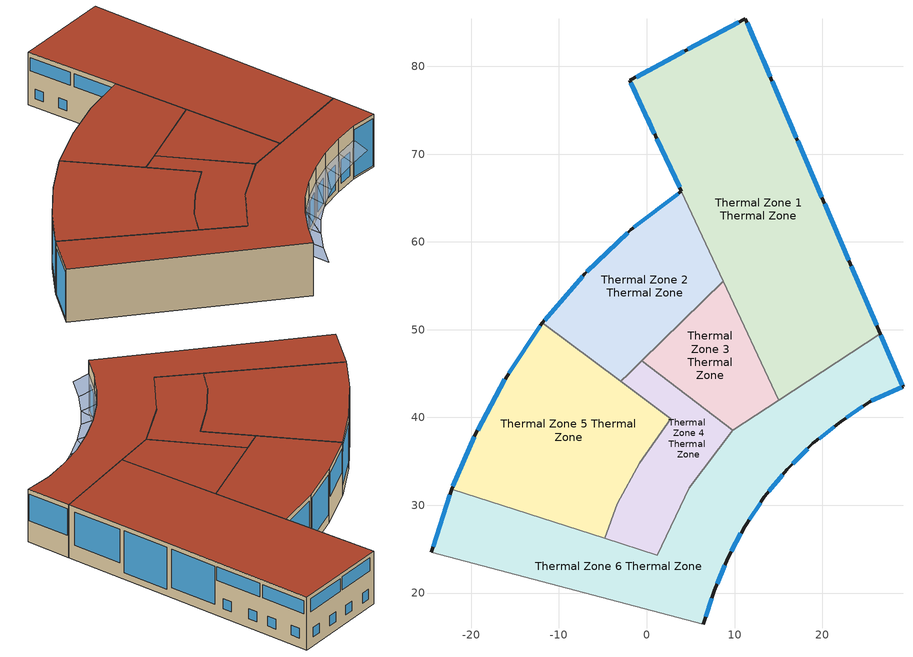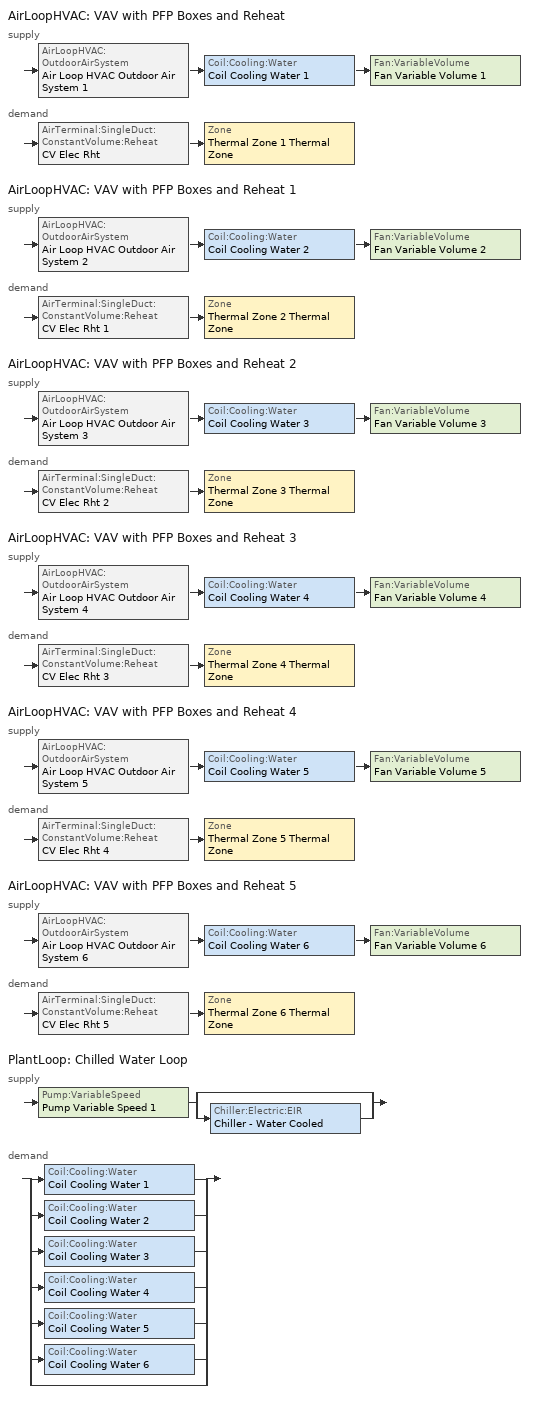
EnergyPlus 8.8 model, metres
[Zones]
Thermal Zone 1 Thermal Zone
 floor ground (ExtSlabCarpet 4in ClimateZone 1-8): 11.24,85.44 26.6,49.55 15.04,41.97 -1.95,78.39 z0
 wall outside (ExWall): 26.6,49.55 11.24,85.44 -1.95,78.39 3.93,65.78 z0:7.6
 wall to Thermal Zone 6 Thermal Zone (Interior Wall): 15.04,41.97 26.6,49.55 z0:7.6
 wall to Thermal Zone 3 Thermal Zone (Interior Wall): 8.71,55.54 15.04,41.97 z0:7.6
 wall to Thermal Zone 2 Thermal Zone (Interior Wall): 3.93,65.78 8.71,55.54 z0:7.6
 window (ExWindow): -1.5,77.43 -0.95,76.25 / 0.24,79.57 -0.9,78.96 / 6.7,83.01 5.55,82.4 z1.21:2.61; 0.09,74.02 0.64,72.84 z1.19:2.59; 1.15,71.74 3.74,66.2 z4.99:6.9; -1.84,78.15 0.87,72.34 z5.02:6.91; 4.27,81.72 -1.21,78.79 z5.13:7.01; 3.53,81.32 2.38,80.71 z1.17:2.57; 10.46,85.02 4.67,81.93 z5.13:6.97; 9.98,84.77 8.84,84.15 z1.27:2.67; 17.04,71.9 14.28,78.33 z5.04:6.94; 14.08,78.81 11.44,84.98 z5.02:6.9; 16.64,72.83 16.12,74.03 / 14.98,76.69 14.47,77.88 / 13.76,79.54 13.25,80.74 / 12.26,83.05 11.75,84.25 z1.28:2.68; 23.02,57.91 20.27,64.35 z0.94:6.94; 26.19,50.52 23.31,57.23 z2.11:6.91; 19.95,65.09 17.19,71.53 z1.42:6.92
 roof outside (ExRoof): 15.04,41.97 26.6,49.55 11.24,85.44 -1.95,78.39 z7.6
Thermal Zone 2 Thermal Zone
 floor ground (ExtSlabCarpet 4in ClimateZone 1-8): 3.93,65.78 8.71,55.54 -2.99,44.12 -11.88,50.78 -7.09,56.36 -1.85,61.4 z0
 wall outside (ExWall): 3.93,65.78 -1.85,61.4 -7.09,56.36 -11.88,50.78 z0:7.6
 wall to Thermal Zone 3 Thermal Zone (Interior Wall): -0.58,46.47 8.71,55.54 z0:7.6
 wall to Thermal Zone 4 Thermal Zone (Interior Wall): -2.99,44.12 -2.08,45.01 -0.58,46.47 z0:7.6
 wall to Thermal Zone 5 Thermal Zone (Interior Wall): -11.88,50.78 -2.99,44.12 z0:7.6
 window (ExWindow): -7.32,56.09 -11.63,51.08 z3.52:6.81; -2.18,61.07 -6.82,56.62 z1.23:6.94; 3.56,65.5 -1.47,61.69 z1.25:6.93
 roof outside (ExRoof): -2.99,44.12 8.71,55.54 3.93,65.78 -1.85,61.4 -7.09,56.36 -11.88,50.78 z7.6
Thermal Zone 3 Thermal Zone
 floor ground (ExtSlabCarpet 4in ClimateZone 1-8): 8.71,55.54 15.04,41.97 9.8,38.53 -0.58,46.47 z0
 wall to Thermal Zone 4 Thermal Zone (Interior Wall): -0.58,46.47 9.8,38.53 z0:7.6
 wall to Thermal Zone 6 Thermal Zone (Interior Wall): 9.8,38.53 15.04,41.97 z0:7.6
 roof outside (ExRoof): 9.8,38.53 15.04,41.97 8.71,55.54 -0.58,46.47 z7.6
Thermal Zone 4 Thermal Zone
 floor ground (ExtSlabCarpet 4in ClimateZone 1-8): -0.58,46.47 9.8,38.53 4.83,31.98 1.21,24.28 -4.8,26.22 -3.36,30.16 -0.78,34.84 2.72,39.85 -2.99,44.12 z0
 wall to Thermal Zone 6 Thermal Zone (Interior Wall): -4.8,26.22 1.21,24.28 4.83,31.98 9.8,38.53 z0:7.6
 wall to Thermal Zone 5 Thermal Zone (Interior Wall): -2.99,44.12 2.72,39.85 -0.78,34.84 -3.36,30.16 -4.8,26.22 z0:7.6
 roof outside (ExRoof): -4.8,26.22 1.21,24.28 4.83,31.98 9.8,38.53 -0.58,46.47 -2.99,44.12 2.72,39.85 -0.78,34.84 -3.36,30.16 z7.6
Thermal Zone 5 Thermal Zone
 floor ground (ExtSlabCarpet 4in ClimateZone 1-8): -11.88,50.78 2.72,39.85 -0.78,34.84 -3.36,30.16 -4.8,26.22 -22.24,31.84 -19.49,38.18 -15.97,44.67 z0
 wall outside (ExWall): -11.88,50.78 -15.97,44.67 -19.49,38.18 -22.24,31.84 z0:7.6
 wall to Thermal Zone 6 Thermal Zone (Interior Wall): -22.24,31.84 -4.8,26.22 z0:7.6
 window (ExWindow): -19.66,37.79 -22.1,32.16 z1.26:6.82; -16.15,44.33 -19.28,38.56 z1.29:6.87; -12.11,50.45 -15.72,45.04 z1.28:6.85
 roof outside (ExRoof): -22.24,31.84 -4.8,26.22 -3.36,30.16 -0.78,34.84 2.72,39.85 -11.88,50.78 -15.97,44.67 -19.49,38.18 z7.6
Thermal Zone 6 Thermal Zone
 floor ground (ExtSlabCarpet 4in ClimateZone 1-8): 26.6,49.55 29.19,43.5 25.38,41.81 22.07,39.52 18.94,37.05 16.03,34.13 13.41,30.94 11.14,27.57 9.23,23.96 7.71,20.29 6.45,16.43 -24.52,24.64 -22.24,31.84 1.21,24.28 4.83,31.98 9.8,38.53 z0
 wall outside (ExWall): 6.45,16.43 7.71,20.29 9.23,23.96 11.14,27.57 13.41,30.94 16.03,34.13 18.94,37.05 22.07,39.52 25.38,41.81 29.19,43.5 26.6,49.55 / -22.24,31.84 -24.52,24.64 z0:7.6
 wall adiabatic (ExWall): -24.52,24.64 6.45,16.43 z0:7.6
 window (ExWindow): 29.12,43.66 26.68,49.36 z3.11:6.91; 25.57,41.9 29.04,43.43 z0.22:7.02; 22.74,39.98 24.62,41.28 z0.89:4.28; 19.64,37.6 21.38,38.97 z0.74:4.33; 16.65,34.75 18.34,36.45 z0.82:4.43; 13.93,31.57 15.5,33.48 z0.77:4.45; 11.68,28.37 12.98,30.3 z0.72:4.49; 9.65,24.76 10.73,26.8 z0.76:4.49; 8.04,21.08 8.91,23.18 z0.74:4.5; 6.73,17.28 7.43,19.42 z0.78:4.54; -22.44,31.21 -24.33,25.25 z0.38:6.83
 roof outside (ExRoof): -24.52,24.64 6.45,16.43 7.71,20.29 9.23,23.96 11.14,27.57 13.41,30.94 16.03,34.13 18.94,37.05 22.07,39.52 25.38,41.81 29.19,43.5 26.6,49.55 9.8,38.53 4.83,31.98 1.21,24.28 -22.24,31.84 z7.6
shading: 9.23,23.96,5.65 7.71,20.29,5.65 9.59,19.6,4.65 11.08,23.2,4.65; 16.03,34.13,5.65 17.57,32.86,4.65 18.94,37.05,5.65; 18.94,37.05,5.65 20.35,35.64,4.65 22.07,39.52,5.65; 22.07,39.52,5.65 20.35,35.64,4.65 23.31,37.95,4.65; 25.38,41.81,5.65 23.31,37.95,4.65 26.55,40.19,4.65; 22.07,39.52,5.65 23.31,37.95,4.65 25.38,41.81,5.65; 13.41,30.94,5.65 11.14,27.57,5.65 12.73,26.36,4.65 15.07,29.83,4.65; 6.45,16.43,5.65 8.33,15.75,4.65 9.59,19.6,4.65 7.71,20.29,5.65; 11.14,27.57,5.65 11.08,23.2,4.65 12.73,26.36,4.65; 9.23,23.96,5.65 11.08,23.2,4.65 11.14,27.57,5.65; 13.41,30.94,5.65 15.07,29.83,4.65 16.03,34.13,5.65; 16.03,34.13,5.65 15.07,29.83,4.65 17.57,32.86,4.65; 18.94,37.05,5.65 17.57,32.86,4.65 20.35,35.64,4.65
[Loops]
AirLoopHVAC 'VAV with PFP Boxes and Reheat'
 supply: AirLoopHVAC:OutdoorAirSystem 'Air Loop HVAC Outdoor Air System 1' > Coil:Cooling:Water 'Coil Cooling Water 1' > Fan:VariableVolume 'Fan Variable Volume 1'
 demand: AirTerminal:SingleDuct:ConstantVolume:Reheat 'CV Elec Rht' > Zone 'Thermal Zone 1 Thermal Zone'
AirLoopHVAC 'VAV with PFP Boxes and Reheat 1'
 supply: AirLoopHVAC:OutdoorAirSystem 'Air Loop HVAC Outdoor Air System 2' > Coil:Cooling:Water 'Coil Cooling Water 2' > Fan:VariableVolume 'Fan Variable Volume 2'
 demand: AirTerminal:SingleDuct:ConstantVolume:Reheat 'CV Elec Rht 1' > Zone 'Thermal Zone 2 Thermal Zone'
AirLoopHVAC 'VAV with PFP Boxes and Reheat 2'
 supply: AirLoopHVAC:OutdoorAirSystem 'Air Loop HVAC Outdoor Air System 3' > Coil:Cooling:Water 'Coil Cooling Water 3' > Fan:VariableVolume 'Fan Variable Volume 3'
 demand: AirTerminal:SingleDuct:ConstantVolume:Reheat 'CV Elec Rht 2' > Zone 'Thermal Zone 3 Thermal Zone'
AirLoopHVAC 'VAV with PFP Boxes and Reheat 3'
 supply: AirLoopHVAC:OutdoorAirSystem 'Air Loop HVAC Outdoor Air System 4' > Coil:Cooling:Water 'Coil Cooling Water 4' > Fan:VariableVolume 'Fan Variable Volume 4'
 demand: AirTerminal:SingleDuct:ConstantVolume:Reheat 'CV Elec Rht 3' > Zone 'Thermal Zone 4 Thermal Zone'
AirLoopHVAC 'VAV with PFP Boxes and Reheat 4'
 supply: AirLoopHVAC:OutdoorAirSystem 'Air Loop HVAC Outdoor Air System 5' > Coil:Cooling:Water 'Coil Cooling Water 5' > Fan:VariableVolume 'Fan Variable Volume 5'
 demand: AirTerminal:SingleDuct:ConstantVolume:Reheat 'CV Elec Rht 4' > Zone 'Thermal Zone 5 Thermal Zone'
AirLoopHVAC 'VAV with PFP Boxes and Reheat 5'
 supply: AirLoopHVAC:OutdoorAirSystem 'Air Loop HVAC Outdoor Air System 6' > Coil:Cooling:Water 'Coil Cooling Water 6' > Fan:VariableVolume 'Fan Variable Volume 6'
 demand: AirTerminal:SingleDuct:ConstantVolume:Reheat 'CV Elec Rht 5' > Zone 'Thermal Zone 6 Thermal Zone'
PlantLoop 'Chilled Water Loop'
 supply: Pump:VariableSpeed 'Pump Variable Speed 1' > split
  | bypass
  | Chiller:Electric:EIR 'Chiller - Water Cooled'
 demand: split
  | Coil:Cooling:Water 'Coil Cooling Water 1'
  | Coil:Cooling:Water 'Coil Cooling Water 2'
  | Coil:Cooling:Water 'Coil Cooling Water 3'
  | Coil:Cooling:Water 'Coil Cooling Water 4'
  | Coil:Cooling:Water 'Coil Cooling Water 5'
  | Coil:Cooling:Water 'Coil Cooling Water 6'
  | bypass
[Building]
Building 1
[Site:Location]
ATLANTA-HARTSFIELD-IAP: Latitude=33.63; Longitude=-84.43; Time Zone=-5; Elevation=308
[SizingPeriod:DesignDay] Day of Month=21; DryBulb Temperature Range Modifier Type=DefaultMultipliers; Barometric Pressure=97679; Rain Indicator=No; Snow Indicator=No; Daylight Saving Time Indicator=No
Name | Month | Day Type | Maximum DryBulb Temperature | Daily DryBulb Temperature Range | Humidity Condition Type | Wetbulb or DewPoint at Maximum DryBulb | Wind Speed | Wind Direction | Solar Model Indicator | ASHRAE Clear Sky Optical Depth for Beam Irradiance taub | ASHRAE Clear Sky Optical Depth for Diffuse Irradiance taud | Enthalpy at Maximum DryBulb | Sky Clearness
Atlanta Hartsfield Intl Ap Ann Clg .4% Condns DB=>MWB | 7 | SummerDesignDay | 34.4 | 9.5 | Wetbulb | 23.5 | 4 | 300 | ASHRAETau | 0.556 | 1.779
Atlanta Hartsfield Intl Ap Ann Clg .4% Condns DP=>MDB | 7 | SummerDesignDay | 27.3 | 9.5 | Dewpoint | 23.4 | 4 | 300 | ASHRAETau | 0.556 | 1.779
Atlanta Hartsfield Intl Ap Ann Clg .4% Condns Enth=>MDB | 7 | SummerDesignDay | 31.3 | 9.5 | Enthalpy |  | 4 | 300 | ASHRAETau | 0.556 | 1.779 | 77900
Atlanta Hartsfield Intl Ap Ann Clg .4% Condns WB=>MDB | 7 | SummerDesignDay | 31.2 | 9.5 | Wetbulb | 25.1 | 4 | 300 | ASHRAETau | 0.556 | 1.779
Atlanta Hartsfield Intl Ap Ann Htg 99.6% Condns DB | 1 | WinterDesignDay | -6.3 | 0 | Wetbulb | -6.3 | 5.3 | 320 | ASHRAEClearSky |  |  |  | 0
Atlanta Hartsfield Intl Ap Ann Htg Wind 99.6% Condns WS=>MCDB | 1 | WinterDesignDay | 3 | 0 | Wetbulb | 3 | 11.4 | 320 | ASHRAEClearSky |  |  |  | 0
Atlanta Hartsfield Intl Ap Ann Hum_n 99.6% Condns DP=>MCDB | 1 | WinterDesignDay | -2.6 | 0 | Dewpoint | -15.8 | 5.3 | 320 | ASHRAEClearSky |  |  |  | 0
[Material] Thermal Absorptance=0.9
Name | Roughness | Thickness | Conductivity | Density | Specific Heat | Solar Absorptance | Visible Absorptance
G01a 19mm gypsum board | MediumSmooth | 0.019 | 0.16 | 800 | 1090 | 0.4 | 0.4
MAT-CC05 4 HW CONCRETE | Rough | 0.1016 | 1.311 | 2240 | 836.8 | 0.85 | 0.85
Ex_Wall | MediumRough | 0.2 | 0.0854 | 1200 | 100 | 0.9 | 0.5
Ex_Roof | MediumRough | 0.2 | 0.05 | 2000 | 100 | 0.9 | 0.5
[Material:NoMass]
CP02 CARPET PAD: Roughness=Smooth; Thermal Resistance=0.1; Thermal Absorptance=0.9; Solar Absorptance=0.8; Visible Absorptance=0.8
[Material:AirGap]
F04 Wall air space resistance: Thermal Resistance=0.15
[WindowMaterial:Glazing]
Ex_Window: Optical Data Type=SpectralAverage; Thickness=0.003; Solar Transmittance at Normal Incidence=0.51; Front Side Solar Reflectance at Normal Incidence=0.075; Back Side Solar Reflectance at Normal Incidence=0; Visible Transmittance at Normal Incidence=0.898; Front Side Visible Reflectance at Normal Incidence=0.081; Back Side Visible Reflectance at Normal Incidence=0; Infrared Transmittance at Normal Incidence=0; Front Side Infrared Hemispherical Emissivity=0.8; Back Side Infrared Hemispherical Emissivity=0.8; Conductivity=0.0167; Dirt Correction Factor for Solar and Visible Transmittance=1; Solar Diffusing=No
[Construction]
ExtSlabCarpet 4in ClimateZone 1-8: MAT-CC05 4 HW CONCRETE, CP02 CARPET PAD
Interior Wall: G01a 19mm gypsum board, F04 Wall air space resistance, G01a 19mm gypsum board
ExWall: Ex_Wall
ExWindow: Ex_Window
ExRoof: Ex_Roof
[Zone]
Thermal Zone 1 Thermal Zone; Thermal Zone 2 Thermal Zone; Thermal Zone 3 Thermal Zone; Thermal Zone 4 Thermal Zone; Thermal Zone 5 Thermal Zone; Thermal Zone 6 Thermal Zone
[GroundHeatTransfer:Control]
S1: Run Basement Preprocessor=No; Run Slab Preprocessor=Yes
[GroundHeatTransfer:Slab:Materials]
NMAT Number of materials=2; ALBEDO Surface Albedo No Snow=0.16; ALBEDO Surface Albedo Snow=0.4; EPSLW Surface Emissivity No Snow=0.94; EPSLW Surface Emissivity Snow=0.86; Z0 Surface Roughness No Snow=0.75; Z0 Surface Roughness Snow=0.25; HIN Indoor HConv Downward Flow=6.13; HIN Indoor HConv Upward=9.26
[GroundHeatTransfer:Slab:MatlProps]
RHO Slab Material density=2300; RHO Soil Density=1200; CP Slab CP=650; CP Soil CP=1200; TCON Slab k=0.9; TCON Soil k=1
[GroundHeatTransfer:Slab:BoundConds]
EVTR Is surface evapotranspiration modeled=TRUE; FIXBC is the lower boundary at a fixed temperature=TRUE; USRHflag Is the ground surface h specified by the user=FALSE
[GroundHeatTransfer:Slab:BldgProps]
IYRS Number of years to iterate=10; HBLDG Building height=7.6; TIN1 January Indoor Average Temperature Setpoint=19; TIN2 February Indoor Average Temperature Setpoint=19; TIN3 March Indoor Average Temperature Setpoint=19; TIN4 April Indoor Average Temperature Setpoint=27; TIN5 May Indoor Average Temperature Setpoint=27; TIN6 June Indoor Average Temperature Setpoint=27; TIN7 July Indoor Average Temperature Setpoint=27; TIN8 August Indoor Average Temperature Setpoint=27; TIN9 September Indoor Average Temperature Setpoint=27; TIN10 October Indoor Average Temperature Setpoint=27; TIN11 November Indoor Average Temperature Setpoint=19; TIN12 December Indoor Average Temperature Setpoint=19; ConvTol Convergence Tolerance=1
[GroundHeatTransfer:Slab:Insulation]
RINS R value of under slab insulation=0; DINS Width of strip of under slab insulation=0; RVINS R value of vertical insulation=0; ZVINS Depth of vertical insulation=0; IVINS Flag Is there vertical insulation=0
[GroundHeatTransfer:Slab:EquivalentSlab]
APRatio The area to perimeter ratio for this slab=10; SLABDEPTH Thickness of slab on grade=0.2; CLEARANCE Distance from edge of slab to domain edge=15; ZCLEARANCE Distance from bottom of slab to domain bottom=15
[DesignSpecification:OutdoorAir] Outdoor Air Method=Sum; Outdoor Air Flow Air Changes per Hour=0
Name | Outdoor Air Flow per Person | Outdoor Air Flow per Zone Floor Area | Outdoor Air Flow per Zone
189.1-2009 - Office - OpenOffice - CZ1-3 Ventilation; 189.1-2009 - Office - Conference - CZ1-3 Ventilation | 0.00943895 | 0 | 0
189.1-2009 - Office - Restroom - CZ1-3 Ventilation | 0 | 0.0048768 | 0
189.1-2009 - Office - Stair - CZ1-3 Ventilation | 0 | 0.000254 | 0.5
189.1-2009 - Office - Lobby - CZ1-3 Ventilation; 189.1-2009 - Office - BreakRoom - CZ1-3 Ventilation | 0.00707921 | 0 | 0
[DesignSpecification:ZoneAirDistribution] Zone Air Distribution Effectiveness in Cooling Mode=1; Zone Air Distribution Effectiveness in Heating Mode=1
Thermal Zone 1 Thermal Zone Design Spec Zone Air Dist; Thermal Zone 2 Thermal Zone Design Spec Zone Air Dist; Thermal Zone 3 Thermal Zone Design Spec Zone Air Dist; Thermal Zone 4 Thermal Zone Design Spec Zone Air Dist; Thermal Zone 5 Thermal Zone Design Spec Zone Air Dist; Thermal Zone 6 Thermal Zone Design Spec Zone Air Dist
[Sizing:Zone] Zone Cooling Design Supply Air Temperature Input Method=SupplyAirTemperature; Zone Cooling Design Supply Air Temperature=14; Zone Cooling Design Supply Air Temperature Difference=11.11; Zone Heating Design Supply Air Temperature Input Method=SupplyAirTemperature; Zone Heating Design Supply Air Temperature=40; Zone Heating Design Supply Air Temperature Difference=11.11; Zone Cooling Design Supply Air Humidity Ratio=0.0085; Zone Heating Design Supply Air Humidity Ratio=0.008; Cooling Design Air Flow Method=DesignDay; Cooling Design Air Flow Rate=0; Cooling Minimum Air Flow per Zone Floor Area=0.000762; Cooling Minimum Air Flow=0; Heating Design Air Flow Method=DesignDay; Heating Design Air Flow Rate=0; Heating Maximum Air Flow per Zone Floor Area=0.002032; Heating Maximum Air Flow=0.141576; Heating Maximum Air Flow Fraction=0.3; Account for Dedicated Outdoor Air System=No
Name | Design Specification Outdoor Air Object | Cooling Minimum Air Flow Fraction | Design Specification Zone Air Distribution Object
Thermal Zone 1 Thermal Zone | 189.1-2009 - Office - OpenOffice - CZ1-3 Ventilation | 0.2 | Thermal Zone 1 Thermal Zone Design Spec Zone Air Dist
Thermal Zone 2 Thermal Zone | 189.1-2009 - Office - Restroom - CZ1-3 Ventilation | 0 | Thermal Zone 2 Thermal Zone Design Spec Zone Air Dist
Thermal Zone 3 Thermal Zone | 189.1-2009 - Office - Stair - CZ1-3 Ventilation | 0 | Thermal Zone 3 Thermal Zone Design Spec Zone Air Dist
Thermal Zone 4 Thermal Zone | 189.1-2009 - Office - Lobby - CZ1-3 Ventilation | 0 | Thermal Zone 4 Thermal Zone Design Spec Zone Air Dist
Thermal Zone 5 Thermal Zone | 189.1-2009 - Office - Conference - CZ1-3 Ventilation | 0 | Thermal Zone 5 Thermal Zone Design Spec Zone Air Dist
Thermal Zone 6 Thermal Zone | 189.1-2009 - Office - BreakRoom - CZ1-3 Ventilation | 0 | Thermal Zone 6 Thermal Zone Design Spec Zone Air Dist
[Sizing:System] Type of Load to Size On=Sensible; Design Outdoor Air Flow Rate=Autosize; Central Heating Maximum System Air Flow Ratio=0.3; Preheat Design Temperature=7; Preheat Design Humidity Ratio=0.008; Precool Design Temperature=12.8; Precool Design Humidity Ratio=0.008; Central Cooling Design Supply Air Temperature=12.8; Central Heating Design Supply Air Temperature=16.7; Type of Zone Sum to Use=NonCoincident; 100 Outdoor Air in Cooling=Yes; 100 Outdoor Air in Heating=Yes; Central Cooling Design Supply Air Humidity Ratio=0.0085; Central Heating Design Supply Air Humidity Ratio=0.008; Cooling Supply Air Flow Rate Method=DesignDay; Cooling Supply Air Flow Rate=0; Cooling Supply Air Flow Rate Per Floor Area=0.00996765; Cooling Fraction of Autosized Cooling Supply Air Flow Rate=1; Cooling Supply Air Flow Rate Per Unit Cooling Capacity=3.94755e-05; Heating Supply Air Flow Rate Method=DesignDay; Heating Supply Air Flow Rate=0; Heating Supply Air Flow Rate Per Floor Area=0.00996765; Heating Fraction of Autosized Heating Supply Air Flow Rate=1; Heating Fraction of Autosized Cooling Supply Air Flow Rate=1; Heating Supply Air Flow Rate Per Unit Heating Capacity=3.15882e-05; System Outdoor Air Method=ZoneSum; Zone Maximum Outdoor Air Fraction=1; Cooling Design Capacity Method=CoolingDesignCapacity; Cooling Design Capacity=Autosize; Cooling Design Capacity Per Floor Area=234.7; Fraction of Autosized Cooling Design Capacity=1; Heating Design Capacity Method=HeatingDesignCapacity; Heating Design Capacity=Autosize; Heating Design Capacity Per Floor Area=157; Fraction of Autosized Heating Design Capacity=1; Central Cooling Capacity Control Method=OnOff
VAV with PFP Boxes and Reheat; VAV with PFP Boxes and Reheat 1; VAV with PFP Boxes and Reheat 2; VAV with PFP Boxes and Reheat 3; VAV with PFP Boxes and Reheat 4; VAV with PFP Boxes and Reheat 5
[Sizing:Plant]
Chilled Water Loop: Loop Type=Cooling; Design Loop Exit Temperature=7.22; Loop Design Temperature Difference=6.67; Sizing Option=NonCoincident; Zone Timesteps in Averaging Window=1; Coincident Sizing Factor Mode=None
[ZoneControl:Thermostat]
Name | Zone or ZoneList | Control Type Schedule | Control 1
Thermal Zone 1 Thermal Zone Thermostat | Thermal Zone 1 Thermal Zone | Thermal Zone 1 Thermal Zone Thermostat Schedule | Thermostat Setpoint Dual Setpoint 1
Thermal Zone 2 Thermal Zone Thermostat | Thermal Zone 2 Thermal Zone | Thermal Zone 2 Thermal Zone Thermostat Schedule | Thermostat Setpoint Dual Setpoint 5
Thermal Zone 3 Thermal Zone Thermostat | Thermal Zone 3 Thermal Zone | Thermal Zone 3 Thermal Zone Thermostat Schedule | Thermostat Setpoint Dual Setpoint 3
Thermal Zone 4 Thermal Zone Thermostat | Thermal Zone 4 Thermal Zone | Thermal Zone 4 Thermal Zone Thermostat Schedule | Thermostat Setpoint Dual Setpoint 2
Thermal Zone 5 Thermal Zone Thermostat | Thermal Zone 5 Thermal Zone | Thermal Zone 5 Thermal Zone Thermostat Schedule | Thermostat Setpoint Dual Setpoint 6
Thermal Zone 6 Thermal Zone Thermostat | Thermal Zone 6 Thermal Zone | Thermal Zone 6 Thermal Zone Thermostat Schedule | Thermostat Setpoint Dual Setpoint 4
[ThermostatSetpoint:DualSetpoint] Heating Setpoint Temperature Schedule=TGS_H; Cooling Setpoint Temperature Schedule=TGS_C
Thermostat Setpoint Dual Setpoint 1; Thermostat Setpoint Dual Setpoint 5; Thermostat Setpoint Dual Setpoint 3; Thermostat Setpoint Dual Setpoint 2; Thermostat Setpoint Dual Setpoint 6; Thermostat Setpoint Dual Setpoint 4
[AirTerminal:SingleDuct:ConstantVolume:Reheat] Availability Schedule=Always On Discrete 1; Maximum Air Flow Rate=Autosize; Maximum Hot Water or Steam Flow Rate=Autosize; Minimum Hot Water or Steam Flow Rate=0; Convergence Tolerance=0.001; Maximum Reheat Air Temperature=35
Name | Reheat Coil
CV Elec Rht | CV Elec Rht Coil
CV Elec Rht 1 | CV Elec Rht Coil 1
CV Elec Rht 2 | CV Elec Rht Coil 2
CV Elec Rht 3 | CV Elec Rht Coil 3
CV Elec Rht 4 | CV Elec Rht Coil 4
CV Elec Rht 5 | CV Elec Rht Coil 5
[Zone equipment]
Thermal Zone 1 Thermal Zone: CV Elec Rht
Thermal Zone 2 Thermal Zone: CV Elec Rht 1
Thermal Zone 3 Thermal Zone: CV Elec Rht 2
Thermal Zone 4 Thermal Zone: CV Elec Rht 3
Thermal Zone 5 Thermal Zone: CV Elec Rht 4
Thermal Zone 6 Thermal Zone: CV Elec Rht 5
[Fan:VariableVolume] Availability Schedule=Always On Discrete; Fan Total Efficiency=0.6045; Pressure Rise=500; Maximum Flow Rate=AutoSize; Fan Power Minimum Flow Rate Input Method=FixedFlowRate; Fan Power Minimum Flow Fraction=0; Fan Power Minimum Air Flow Rate=0; Motor Efficiency=0.93; Motor In Airstream Fraction=1; Fan Power Coefficient 1=0.0407599; Fan Power Coefficient 2=0.088045; Fan Power Coefficient 3=-0.0729261; Fan Power Coefficient 4=0.94374; Fan Power Coefficient 5=0
Fan Variable Volume 1; Fan Variable Volume 2; Fan Variable Volume 3; Fan Variable Volume 4; Fan Variable Volume 5; Fan Variable Volume 6
[Coil:Cooling:Water] Availability Schedule=Always On Discrete; Design Water Flow Rate=Autosize; Design Air Flow Rate=Autosize; Design Inlet Water Temperature=Autosize; Design Inlet Air Temperature=Autosize; Design Outlet Air Temperature=Autosize; Design Inlet Air Humidity Ratio=Autosize; Design Outlet Air Humidity Ratio=Autosize; Type of Analysis=SimpleAnalysis; Heat Exchanger Configuration=CrossFlow
Coil Cooling Water 1; Coil Cooling Water 2; Coil Cooling Water 3; Coil Cooling Water 4; Coil Cooling Water 5; Coil Cooling Water 6
[Coil:Heating:Electric] Availability Schedule=Always On Discrete 1; Efficiency=1; Nominal Capacity=Autosize
CV Elec Rht Coil; CV Elec Rht Coil 1; CV Elec Rht Coil 2; CV Elec Rht Coil 3; CV Elec Rht Coil 4; CV Elec Rht Coil 5
[Controller:WaterCoil] Control Variable=Temperature; Action=Reverse; Actuator Variable=Flow; Controller Convergence Tolerance=Autosize; Maximum Actuated Flow=Autosize; Minimum Actuated Flow=0
Controller Water Coil 1; Controller Water Coil 2; Controller Water Coil 3; Controller Water Coil 4; Controller Water Coil 5; Controller Water Coil 6
[Controller:OutdoorAir] Minimum Outdoor Air Flow Rate=Autosize; Maximum Outdoor Air Flow Rate=Autosize; Economizer Control Type=NoEconomizer; Economizer Control Action Type=ModulateFlow; Economizer Maximum Limit DryBulb Temperature=28; Economizer Maximum Limit Enthalpy=64000; Economizer Minimum Limit DryBulb Temperature=-100; Lockout Type=NoLockout; Minimum Limit Type=FixedMinimum; High Humidity Control=No; Control High Indoor Humidity Based on Outdoor Humidity Ratio=Yes; Heat Recovery Bypass Control Type=BypassWhenWithinEconomizerLimits
Name | Mechanical Ventilation Controller
Controller Outdoor Air 1 | Controller Mechanical Ventilation 1
Controller Outdoor Air 2 | Controller Mechanical Ventilation 2
Controller Outdoor Air 3 | Controller Mechanical Ventilation 3
Controller Outdoor Air 4 | Controller Mechanical Ventilation 4
Controller Outdoor Air 5 | Controller Mechanical Ventilation 5
Controller Outdoor Air 6 | Controller Mechanical Ventilation 6
[Controller:MechanicalVentilation] Availability Schedule=Always On Discrete; Demand Controlled Ventilation=No; System Outdoor Air Method=ZoneSum
Name | Zone 1 | Design Specification Outdoor Air Object Name 1 | Design Specification Zone Air Distribution Object Name 1
Controller Mechanical Ventilation 1 | Thermal Zone 1 Thermal Zone | 189.1-2009 - Office - OpenOffice - CZ1-3 Ventilation | Thermal Zone 1 Thermal Zone Design Spec Zone Air Dist
Controller Mechanical Ventilation 2 | Thermal Zone 2 Thermal Zone | 189.1-2009 - Office - Restroom - CZ1-3 Ventilation | Thermal Zone 2 Thermal Zone Design Spec Zone Air Dist
Controller Mechanical Ventilation 3 | Thermal Zone 3 Thermal Zone | 189.1-2009 - Office - Stair - CZ1-3 Ventilation | Thermal Zone 3 Thermal Zone Design Spec Zone Air Dist
Controller Mechanical Ventilation 4 | Thermal Zone 4 Thermal Zone | 189.1-2009 - Office - Lobby - CZ1-3 Ventilation | Thermal Zone 4 Thermal Zone Design Spec Zone Air Dist
Controller Mechanical Ventilation 5 | Thermal Zone 5 Thermal Zone | 189.1-2009 - Office - Conference - CZ1-3 Ventilation | Thermal Zone 5 Thermal Zone Design Spec Zone Air Dist
Controller Mechanical Ventilation 6 | Thermal Zone 6 Thermal Zone | 189.1-2009 - Office - BreakRoom - CZ1-3 Ventilation | Thermal Zone 6 Thermal Zone Design Spec Zone Air Dist
[AirLoopHVAC] Design Supply Air Flow Rate=AutoSize
VAV with PFP Boxes and Reheat; VAV with PFP Boxes and Reheat 1; VAV with PFP Boxes and Reheat 2; VAV with PFP Boxes and Reheat 3; VAV with PFP Boxes and Reheat 4; VAV with PFP Boxes and Reheat 5
[Pump:VariableSpeed]
Pump Variable Speed 1: Design Maximum Flow Rate=Autosize; Design Pump Head=179352; Design Power Consumption=Autosize; Motor Efficiency=0.9; Fraction of Motor Inefficiencies to Fluid Stream=0; Coefficient 1 of the Part Load Performance Curve=0; Coefficient 2 of the Part Load Performance Curve=1; Coefficient 3 of the Part Load Performance Curve=0; Coefficient 4 of the Part Load Performance Curve=0; Design Minimum Flow Rate=0; Pump Control Type=Intermittent
[Chiller:Electric:EIR]
Chiller - Water Cooled: Reference Capacity=Autosize; Reference COP=6; Reference Leaving Chilled Water Temperature=6.67; Reference Entering Condenser Fluid Temperature=29.4; Reference Chilled Water Flow Rate=Autosize; Reference Condenser Fluid Flow Rate=Autosize; Cooling Capacity Function of Temperature Curve=Water Cooled Chiller CCFofT; Electric Input to Cooling Output Ratio Function of Temperature Curve=Water Cooled Chiller EItoCoolingOutputRatioFofT; Electric Input to Cooling Output Ratio Function of Part Load Ratio Curve=Water Cooled Chiller EItoCoolingOutputRatioFofPLR; Minimum Part Load Ratio=0.1; Maximum Part Load Ratio=1; Optimum Part Load Ratio=1; Minimum Unloading Ratio=0.2; Condenser Type=AirCooled; Condenser Fan Power Ratio=0; Fraction of Compressor Electric Consumption Rejected by Condenser=1; Leaving Chilled Water Lower Temperature Limit=2; Chiller Flow Mode=NotModulated; Sizing Factor=1
[PlantLoop]
Chilled Water Loop: Fluid Type=Water; Plant Equipment Operation Scheme=Chilled Water Loop Operation Schemes; Maximum Loop Temperature=100; Minimum Loop Temperature=0; Maximum Loop Flow Rate=Autosize; Minimum Loop Flow Rate=0; Plant Loop Volume=Autocalculate; Load Distribution Scheme=Optimal
[PlantEquipmentList]
Chilled Water Loop Cooling Equipment List: Chiller - Water Cooled
[PlantEquipmentOperation:CoolingLoad]
Chilled Water Loop Cooling Operation Scheme: Load Range 1 Lower Limit=0; Load Range 1 Upper Limit=1000000000; Range 1 Equipment List=Chilled Water Loop Cooling Equipment List
[PlantEquipmentOperationSchemes]
Chilled Water Loop Operation Schemes: Control Scheme 1=Chilled Water Loop Cooling Operation Scheme; Control Scheme 1 Schedule=Always On Discrete
[AvailabilityManager:Scheduled] Schedule=Always On Discrete
VAV with PFP Boxes and Reheat Availability Manager; Air Loop HVAC Outdoor Air System 1 Availability Manager; VAV with PFP Boxes and Reheat 1 Availability Manager; Air Loop HVAC Outdoor Air System 2 Availability Manager; VAV with PFP Boxes and Reheat 2 Availability Manager; Air Loop HVAC Outdoor Air System 3 Availability Manager; VAV with PFP Boxes and Reheat 3 Availability Manager; Air Loop HVAC Outdoor Air System 4 Availability Manager; VAV with PFP Boxes and Reheat 4 Availability Manager; Air Loop HVAC Outdoor Air System 5 Availability Manager; VAV with PFP Boxes and Reheat 5 Availability Manager; Air Loop HVAC Outdoor Air System 6 Availability Manager
[SetpointManager:Scheduled] Control Variable=Temperature
Name | Schedule
Setpoint Manager Scheduled 1 | Deck_Temperature 2
Setpoint Manager Scheduled 3 | Deck_Temperature 3
Setpoint Manager Scheduled 4 | Deck_Temperature 4
Setpoint Manager Scheduled 6 | Deck_Temperature 5
Setpoint Manager Scheduled 8 | Deck_Temperature 6
Setpoint Manager Scheduled 10 | Deck_Temperature 7
Setpoint Manager Scheduled 2 | Chilled_Water_Temperature 2
[SetpointManager:MixedAir] Control Variable=Temperature
Node 8 OS Default SPM; Node 9 OS Default SPM; Node 31 OS Default SPM; Node 32 OS Default SPM; Node 43 OS Default SPM; Node 44 OS Default SPM; Node 67 OS Default SPM; Node 68 OS Default SPM; Node 90 OS Default SPM; Node 91 OS Default SPM; Node 113 OS Default SPM; Node 114 OS Default SPM
[Schedule:Day:Interval]
Chilled_Water_Temperature_Default 2; Chilled_Water_Temperature_Summer_Design_Day 2; Chilled_Water_Temperature_Winter_Design_Day 2: No, 24:00, 6.7
Deck_Temperature_Default 2; Deck_Temperature_Default 3; Deck_Temperature_Default 4; Deck_Temperature_Default 5; Deck_Temperature_Default 6; Deck_Temperature_Default 7; Deck_Temperature_Summer_Design_Day 2; Deck_Temperature_Summer_Design_Day 3; Deck_Temperature_Summer_Design_Day 4; Deck_Temperature_Summer_Design_Day 5; Deck_Temperature_Summer_Design_Day 6; Deck_Temperature_Summer_Design_Day 7; Deck_Temperature_Winter_Design_Day 2; Deck_Temperature_Winter_Design_Day 3; Deck_Temperature_Winter_Design_Day 4; Deck_Temperature_Winter_Design_Day 5; Deck_Temperature_Winter_Design_Day 6; Deck_Temperature_Winter_Design_Day 7: No, 24:00, 12.8
WhoBldg_H_WD: No, 8:00, 14.26, 22:00, 18.18, 24:00, 14.26
WhoBldg_C_WD: No, 8:00, 31, 22:00, 27, 24:00, 31
[Schedule:Week:Daily]
Schedule:Week:Daily {fc784f25-a11b-4ee9-8cd6-318044f54106}: Chilled_Water_Temperature_Default 2, Chilled_Water_Temperature_Default 2, Chilled_Water_Temperature_Default 2, Chilled_Water_Temperature_Default 2, Chilled_Water_Temperature_Default 2, Chilled_Water_Temperature_Default 2, Chilled_Water_Temperature_Default 2, Chilled_Water_Temperature_Default 2, Chilled_Water_Temperature_Summer_Design_Day 2, Chilled_Water_Temperature_Winter_Design_Day 2, Chilled_Water_Temperature_Default 2, Chilled_Water_Temperature_Default 2
Schedule:Week:Daily {08ed6a1e-9c23-44c1-b41b-a63d1f32afbf}: Deck_Temperature_Default 2, Deck_Temperature_Default 2, Deck_Temperature_Default 2, Deck_Temperature_Default 2, Deck_Temperature_Default 2, Deck_Temperature_Default 2, Deck_Temperature_Default 2, Deck_Temperature_Default 2, Deck_Temperature_Summer_Design_Day 2, Deck_Temperature_Winter_Design_Day 2, Deck_Temperature_Default 2, Deck_Temperature_Default 2
Schedule:Week:Daily {b2b4ddb5-a904-4851-9415-2d43188a8785}: Deck_Temperature_Default 3, Deck_Temperature_Default 3, Deck_Temperature_Default 3, Deck_Temperature_Default 3, Deck_Temperature_Default 3, Deck_Temperature_Default 3, Deck_Temperature_Default 3, Deck_Temperature_Default 3, Deck_Temperature_Summer_Design_Day 3, Deck_Temperature_Winter_Design_Day 3, Deck_Temperature_Default 3, Deck_Temperature_Default 3
Schedule:Week:Daily {97d1a442-f2b7-467f-a35a-cd08bb0c2dea}: Deck_Temperature_Default 4, Deck_Temperature_Default 4, Deck_Temperature_Default 4, Deck_Temperature_Default 4, Deck_Temperature_Default 4, Deck_Temperature_Default 4, Deck_Temperature_Default 4, Deck_Temperature_Default 4, Deck_Temperature_Summer_Design_Day 4, Deck_Temperature_Winter_Design_Day 4, Deck_Temperature_Default 4, Deck_Temperature_Default 4
Schedule:Week:Daily {8b3e515f-fb58-4509-a390-742d50fd3d22}: Deck_Temperature_Default 5, Deck_Temperature_Default 5, Deck_Temperature_Default 5, Deck_Temperature_Default 5, Deck_Temperature_Default 5, Deck_Temperature_Default 5, Deck_Temperature_Default 5, Deck_Temperature_Default 5, Deck_Temperature_Summer_Design_Day 5, Deck_Temperature_Winter_Design_Day 5, Deck_Temperature_Default 5, Deck_Temperature_Default 5
Schedule:Week:Daily {18b0deb1-13dd-4249-96ed-6d826328849d}: Deck_Temperature_Default 6, Deck_Temperature_Default 6, Deck_Temperature_Default 6, Deck_Temperature_Default 6, Deck_Temperature_Default 6, Deck_Temperature_Default 6, Deck_Temperature_Default 6, Deck_Temperature_Default 6, Deck_Temperature_Summer_Design_Day 6, Deck_Temperature_Winter_Design_Day 6, Deck_Temperature_Default 6, Deck_Temperature_Default 6
Schedule:Week:Daily {0a65ec64-3a34-47bb-b767-3b3a7c111a8e}: Deck_Temperature_Default 7, Deck_Temperature_Default 7, Deck_Temperature_Default 7, Deck_Temperature_Default 7, Deck_Temperature_Default 7, Deck_Temperature_Default 7, Deck_Temperature_Default 7, Deck_Temperature_Default 7, Deck_Temperature_Summer_Design_Day 7, Deck_Temperature_Winter_Design_Day 7, Deck_Temperature_Default 7, Deck_Temperature_Default 7
TGS_HSP: WhoBldg_H_WD, WhoBldg_H_WD, WhoBldg_H_WD, WhoBldg_H_WD, WhoBldg_H_WD, WhoBldg_H_WD, WhoBldg_H_WD, WhoBldg_H_WD, WhoBldg_H_WD, WhoBldg_H_WD, WhoBldg_H_WD, WhoBldg_H_WD
TGS_CSP: WhoBldg_C_WD, WhoBldg_C_WD, WhoBldg_C_WD, WhoBldg_C_WD, WhoBldg_C_WD, WhoBldg_C_WD, WhoBldg_C_WD, WhoBldg_C_WD, WhoBldg_C_WD, WhoBldg_C_WD, WhoBldg_C_WD, WhoBldg_C_WD
[Schedule:Year]
Chilled_Water_Temperature 2: Schedule:Week:Daily {fc784f25-a11b-4ee9-8cd6-318044f54106}, 1, 1, 12, 31
Deck_Temperature 2: Schedule:Week:Daily {08ed6a1e-9c23-44c1-b41b-a63d1f32afbf}, 1, 1, 12, 31
Deck_Temperature 3: Schedule:Week:Daily {b2b4ddb5-a904-4851-9415-2d43188a8785}, 1, 1, 12, 31
Deck_Temperature 4: Schedule:Week:Daily {97d1a442-f2b7-467f-a35a-cd08bb0c2dea}, 1, 1, 12, 31
Deck_Temperature 5: Schedule:Week:Daily {8b3e515f-fb58-4509-a390-742d50fd3d22}, 1, 1, 12, 31
Deck_Temperature 6: Schedule:Week:Daily {18b0deb1-13dd-4249-96ed-6d826328849d}, 1, 1, 12, 31
Deck_Temperature 7: Schedule:Week:Daily {0a65ec64-3a34-47bb-b767-3b3a7c111a8e}, 1, 1, 12, 31
TGS_H: TGS_HSP, 1, 1, 12, 31
TGS_C: TGS_CSP, 1, 1, 12, 31
[Schedule:Compact]
Thermal Zone 1 Thermal Zone Thermostat Schedule; Thermal Zone 2 Thermal Zone Thermostat Schedule; Thermal Zone 3 Thermal Zone Thermostat Schedule; Thermal Zone 4 Thermal Zone Thermostat Schedule; Thermal Zone 5 Thermal Zone Thermostat Schedule; Thermal Zone 6 Thermal Zone Thermostat Schedule: Through: 12/31, For: AllDays, Until: 24:00, 4
[Schedule:Constant] Hourly Value=1
Always On Discrete 1; Always On Discrete
[Curve:Quadratic]
Water Cooled Chiller EItoCoolingOutputRatioFofPLR: Coefficient1 Constant=0.222903; Coefficient2 x=0.313387; Coefficient3 x2=0.46371; Minimum Value of x=0; Maximum Value of x=1
[Curve:Biquadratic] Minimum Value of x=5; Maximum Value of x=10; Minimum Value of y=24; Maximum Value of y=35
Name | Coefficient1 Constant | Coefficient2 x | Coefficient3 x2 | Coefficient4 y | Coefficient5 y2 | Coefficient6 xy
Water Cooled Chiller CCFofT | 0.258 | 0.0389 | -0.000217 | 0.0469 | -0.000943 | -0.000343
Water Cooled Chiller EItoCoolingOutputRatioFofT | 0.934 | -0.0582 | 0.0045 | 0.00243 | 0.000486 | -0.00122
[AirflowNetwork:SimulationControl]
AFN_All: AirflowNetwork Control=MultizoneWithoutDistribution; Wind Pressure Coefficient Type=Input; Height Selection for Local Wind Pressure Calculation=ExternalNode; Building Type=LowRise; Maximum Number of Iterations=500; Initialization Type=ZeroNodePressures; Relative Airflow Convergence Tolerance=0.0001; Absolute Airflow Convergence Tolerance=1e-06; Convergence Acceleration Limit=-0.5; Ratio of Building Width Along Short Axis to Width Along Long Axis=1
[AirflowNetwork:MultiZone:Zone] Ventilation Control Mode=NoVent
Thermal Zone 1 Thermal Zone; Thermal Zone 2 Thermal Zone; Thermal Zone 5 Thermal Zone; Thermal Zone 6 Thermal Zone
[AirflowNetwork:MultiZone:Surface] WindowDoor Opening Factor or Crack Factor=1
Name | Leakage Component
Surface 66 | Z1_N_facade
Surface 71 | Z1_W_sacade
Surface 65 | Z1_E_facade
Surface 67; Surface 59; Surface 31; Surface 20 | Ceiling
Surface 51; Surface 52; Surface 53 | Z2_N_facade
Surface 28; Surface 29; Surface 30 | Z5_N_facade
Surface 4 | Z6_N_facade
Surface 11 | Z6_W_sacade
Surface 12; Surface 13; Surface 14; Surface 15; Surface 16; Surface 17; Surface 18; Surface 19; Surface 2 | Z6_S_facade
[AirflowNetwork:MultiZone:Surface:EffectiveLeakageArea] Discharge Coefficient=1; Reference Pressure Difference=4; Air Mass Flow Exponent=0.65
Name | Effective Leakage Area
Z1_N_facade; Z1_E_facade | 0.09
Z1_W_sacade | 0.1
Z6_S_facade | 0.06
Ceiling | 0.2
Z2_N_facade; Z5_N_facade | 0.02
Z6_N_facade | 0.07
Z6_W_sacade | 0.05
Z6_E_facade | 0.0001
[AirflowNetwork:MultiZone:Component:DetailedOpening]
BarDoor: Air Mass Flow Coefficient When Opening is Closed=0.005; Air Mass Flow Exponent When Opening is Closed=0.65; Type of Rectangular Large Vertical Opening LVO=NonPivoted; Number of Sets of Opening Factor Data=2; Opening Factor 1=0; Discharge Coefficient for Opening Factor 1=0.5; Width Factor for Opening Factor 1=0; Height Factor for Opening Factor 1=1; Start Height Factor for Opening Factor 1=0; Opening Factor 2=1; Discharge Coefficient for Opening Factor 2=0.5; Width Factor for Opening Factor 2=1; Height Factor for Opening Factor 2=1; Start Height Factor for Opening Factor 2=0
[AirflowNetwork:MultiZone:Component:SimpleOpening]
Windows: Air Mass Flow Coefficient When Opening is Closed=0.005; Air Mass Flow Exponent When Opening is Closed=0.65; Minimum Density Difference for TwoWay Flow=0.0005; Discharge Coefficient=0.5
[AirflowNetwork:MultiZone:ExternalNode] Symmetric Wind Pressure Coefficient Curve=No
Name | External Node Height | Wind Pressure Coefficient Curve
N_EX_nodes | 3.8 | N_Facade_WPCValue
W_EX_nodes | 3.8 | W_Facade_WPCValue
S_EX_nodes | 3.8 | S_Facade_WPCValue
Horizontal | 7.6 | Horizontal_WPCValue
E_EX_nodes | 3.8 | E_Facade_WPCValue
[AirflowNetwork:MultiZone:WindPressureCoefficientArray]
Every 30 Degrees: Wind Direction 1=0; Wind Direction 2=30; Wind Direction 3=60; Wind Direction 4=90; Wind Direction 5=120; Wind Direction 6=150; Wind Direction 7=180; Wind Direction 8=210; Wind Direction 9=240; Wind Direction 10=270; Wind Direction 11=300; Wind Direction 12=330; Wind Direction 13=360
[AirflowNetwork:MultiZone:WindPressureCoefficientValues] AirflowNetworkMultiZoneWindPressureCoefficientArray=Every 30 Degrees
Name | Wind Pressure Coefficient Value 1 | Wind Pressure Coefficient Value 2 | Wind Pressure Coefficient Value 3 | Wind Pressure Coefficient Value 4 | Wind Pressure Coefficient Value 5 | Wind Pressure Coefficient Value 6 | Wind Pressure Coefficient Value 7 | Wind Pressure Coefficient Value 8 | Wind Pressure Coefficient Value 9 | Wind Pressure Coefficient Value 10 | Wind Pressure Coefficient Value 11 | Wind Pressure Coefficient Value 12 | Wind Pressure Coefficient Value 13
N_Facade_WPCValue | 0.6 | 0.48 | 0.04 | -0.56 | -0.56 | -0.42 | -0.37 | -0.42 | -0.56 | -0.56 | 0.04 | 0.48 | 0.6
W_Facade_WPCValue | -0.56 | -0.56 | -0.42 | -0.37 | -0.42 | -0.56 | -0.56 | 0.04 | 0.48 | 0.6 | 0.48 | 0.04 | -0.56
S_Facade_WPCValue | -0.37 | -0.42 | -0.56 | -0.56 | 0.04 | 0.48 | 0.6 | 0.48 | 0.04 | -0.56 | -0.56 | -0.42 | -0.37
Horizontal_WPCValue | 0 | 0 | 0 | 0 | 0 | 0 | 0 | 0 | 0 | 0 | 0 | 0 | 0
E_Facade_WPCValue | -0.56 | 0.04 | 0.48 | 0.6 | 0.48 | 0.04 | -0.56 | -0.56 | -0.42 | -0.37 | -0.42 | -0.56 | -0.56
